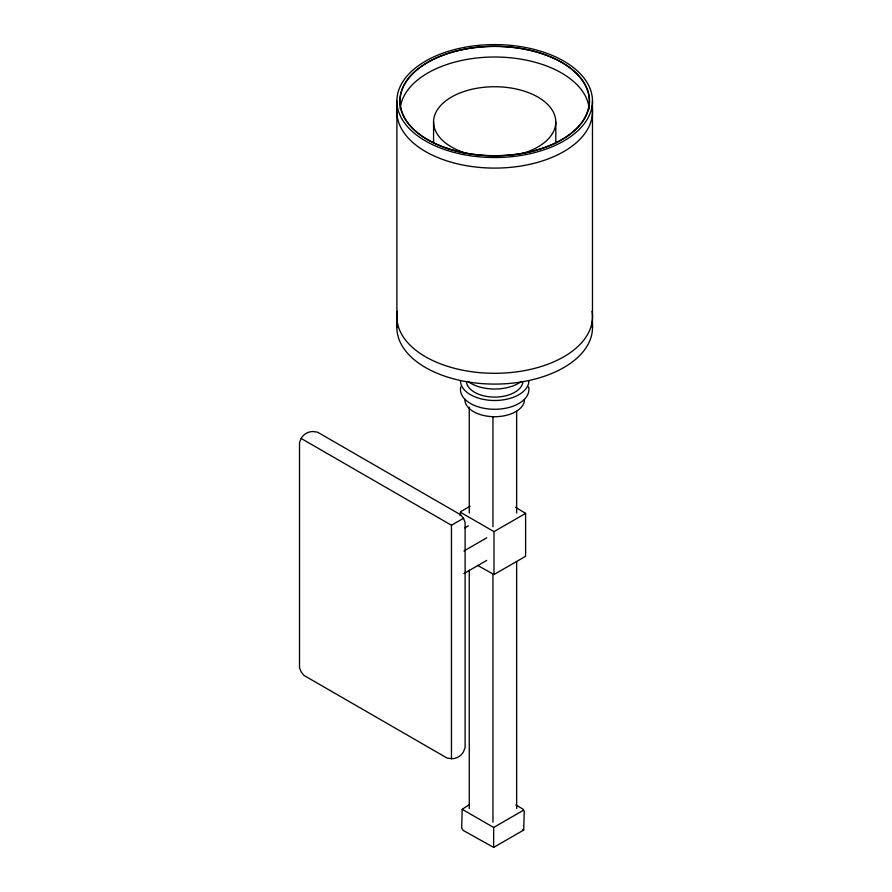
<?xml version="1.0" encoding="UTF-8"?>
<svg xmlns="http://www.w3.org/2000/svg" width="892" height="892" viewBox="0 0 892 892"><rect width="100%" height="100%" fill="white"/><g stroke="black" fill="none" stroke-linecap="round" stroke-linejoin="round"><path stroke-width="1.34" d="M451.463 758.713L451.463 525.243L301.139 438.451L299.522 442.599L299.522 667.774L301.139 671.921L303.927 675.4L447.059 758.033L451.463 758.713A19.869 16.223 60 0 0 463.494 751.766L465.111 747.619L465.111 522.456L463.494 518.297L460.707 514.829L317.563 432.185L313.17 431.516A19.869 16.223 60 0 0 301.139 438.451M493.644 847.4L493.644 827.464L462.212 809.312L461.666 827.865L463.138 830.407L493.644 847.4L523.704 830.051L524.24 811.497L522.768 808.955L515.799 804.93M493.99 574.537L525.611 556.285L525.611 513.379L493.99 531.632L493.99 574.537L477.61 565.394M470.117 506.199L460.763 511.595L460.027 515.643M462.212 809.312L469.147 804.684M451.463 525.243L463.494 518.297M464.799 527.908L468.412 525.834M463.918 550.988L486.753 537.809M463.918 573.567L486.753 560.377M493.644 827.464L523.704 810.114M515.52 507.236L525.611 513.379M460.294 512.175L493.99 531.632M522.768 829.515L523.704 830.051M592.478 101.064A97.797 56.464 0 0 1 445.788 149.956A97.797 56.464 0 0 1 445.788 52.16A97.797 56.464 0 0 1 592.478 101.064L592.478 327.62M555.805 122.014L555.805 142.887M516.646 411.312L516.646 513.045M516.646 561.826L516.646 808.509M492.953 416.631L492.953 526.726M492.953 574.113L492.953 822.19M469.259 407.131L469.259 513.045M469.259 570.189L469.259 808.509M433.568 122.014L433.568 142.887M396.895 101.064L396.895 327.62M466.94 153.457A61.124 35.29 0 0 1 447.182 99.815A61.124 35.29 0 0 1 542.18 99.815A61.124 35.29 0 0 1 522.433 153.457M592.009 106.103A97.797 56.464 0 0 1 494.681 168.097A97.797 56.464 0 0 1 397.364 106.103M400.185 108.958A94.619 54.624 0 0 1 494.681 57.01A94.619 54.624 0 0 1 589.188 108.958M592.009 322.09A97.797 56.464 0 0 1 494.681 384.084A97.797 56.464 0 0 1 397.364 322.09M592.009 311.308A97.797 56.464 0 0 1 494.681 373.302A97.797 56.464 0 0 1 397.364 311.308M524.507 399.482A29.826 17.216 0 0 1 494.681 416.709A29.826 17.216 0 0 1 464.855 399.482M528.621 386.927A34.23 19.758 0 0 1 494.681 409.272A34.23 19.758 0 0 1 460.751 386.927M528.911 380.728A34.23 19.758 0 0 1 494.681 400.486A34.23 19.758 0 0 1 460.462 380.728M522.801 382.858A28.354 16.368 0 0 1 494.681 397.096A28.354 16.368 0 0 1 466.572 382.858M521.452 381.408A33.74 19.479 0 0 1 467.921 381.408M439.578 145.463A94.619 54.624 0 0 0 588.843 106.416A94.619 54.624 0 0 0 455.634 51.301A94.619 54.624 0 0 0 439.578 145.463M447.249 148.485A94.853 54.769 0 0 0 589.545 101.064A94.853 54.769 0 0 0 447.249 53.632A94.853 54.769 0 0 0 447.249 148.485"/></g></svg>
